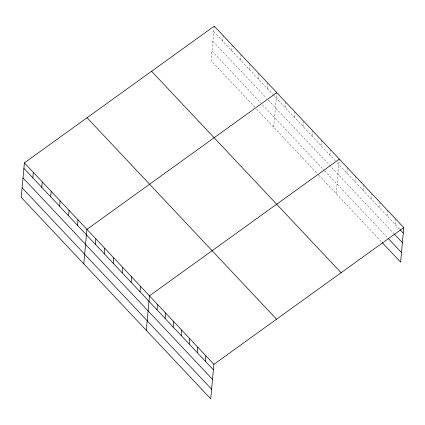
<?xml version="1.0" encoding="UTF-8"?>
<svg xmlns="http://www.w3.org/2000/svg" width="425" height="425" viewBox="0 0 425 425"><rect width="100%" height="100%" fill="white"/><g stroke="black" fill="none" stroke-linecap="round" stroke-linejoin="round"><path stroke-width="0.32" stroke-dasharray="2.12 1.59" d="M214.248 26.143L211.108 60.669L254.883 107.206M222.684 41.108L223.183 35.642M231.62 50.607L232.119 45.14M240.555 60.106L241.049 54.639M249.486 69.599L249.927 64.743M258.421 79.098L258.915 73.631M267.352 88.597L267.851 83.13M273.642 127.155L276.787 92.629M285.223 107.594L285.717 102.127M294.153 117.088L294.594 112.232M303.089 126.586L303.53 121.731M312.019 136.085L312.465 131.224M320.955 145.584L321.454 140.117M329.89 155.083L330.384 149.616M336.18 193.635L339.32 159.115M346.874 173.14L347.374 167.673M354.928 181.703L355.428 176.237M362.982 190.267L363.481 184.801M371.036 198.826L371.482 193.97M379.089 207.389L379.536 202.534M387.143 215.953L387.642 210.487M395.197 224.517L395.696 219.05M213.754 31.609L272.712 94.297M273.158 94.77L335.251 160.778M337.036 162.679L399.675 229.272M212.877 41.198L266.48 98.186M268.265 100.088L393.879 233.628M211.979 51.08L260.668 102.845M262.453 104.741L324.094 170.276M324.546 170.749L387.164 237.325M256.668 109.108L318.309 174.643M318.755 175.116L381.815 242.16"/><path stroke-width="0.64" d="M24.39 162.865L21.25 197.391L210.752 398.857L213.892 364.331L24.39 162.865L214.248 26.143L403.75 227.609L400.61 262.135L382.261 242.633M32.826 177.825L33.325 172.359M41.762 187.324L42.261 181.857M50.697 196.823L51.191 191.356M59.627 206.322L60.127 200.855M68.563 215.82L69.062 210.354M77.499 225.314L77.993 219.852M83.783 263.872L86.928 229.346L276.787 92.629M95.365 244.311L95.859 238.845M104.295 253.81L104.794 248.343M113.231 263.309L113.73 257.842M122.166 272.802L122.66 267.341M131.097 282.301L131.596 276.834M140.032 291.8L140.526 286.333M146.322 330.358L149.462 295.832L339.32 159.115M157.016 309.862L157.516 304.396M165.07 318.421L165.569 312.954M173.124 326.984L173.623 321.518M181.178 335.548L181.677 330.082M189.231 344.112L189.731 338.645M197.285 352.67L197.784 347.204M205.339 361.234L205.838 355.767M213.892 364.331L403.75 227.609M400.122 229.75L403.251 233.075M394.326 234.106L402.379 242.664M388.057 238.276L401.482 252.546M151.597 71.262L341.1 272.728M87.045 117.746L276.547 319.212M23.896 168.332L213.393 369.798M23.024 177.921L212.521 379.387M22.121 187.797L211.623 389.268"/></g></svg>
